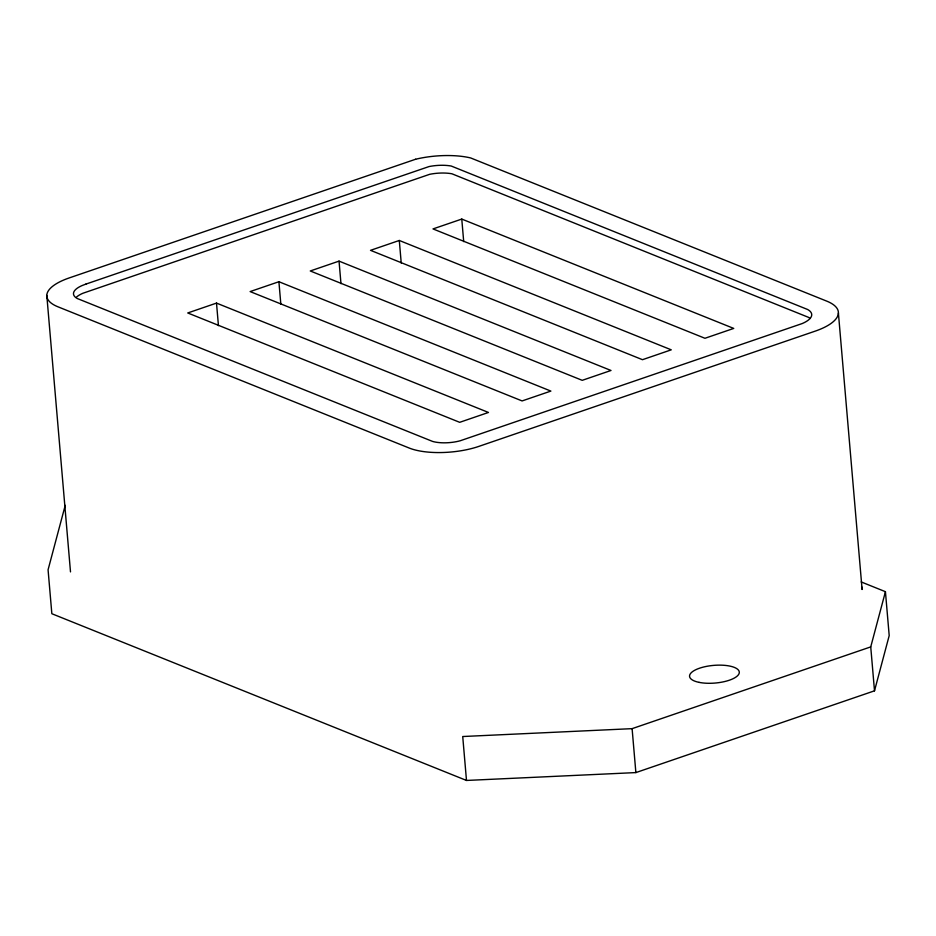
<?xml version="1.0" encoding="UTF-8"?>
<svg xmlns="http://www.w3.org/2000/svg" width="936" height="936" viewBox="0 0 936 936"><rect width="100%" height="100%" fill="white"/><g stroke="black" fill="none" stroke-linecap="round" stroke-linejoin="round"><path stroke-width="1.4" d="M65.227 505.358L48.075 569.79L51.843 613.723L466.491 780.448L635.872 772.586L874.505 690.827L889.2 635.614L885.433 591.692L861.214 581.946M874.505 690.827L870.737 646.893L885.433 591.692M216.508 303.1L187.738 312.963L459.693 422.323L488.463 412.46L216.508 303.1L218.439 325.658M278.905 281.724L250.134 291.576L522.101 400.936L550.871 391.084L278.905 281.724L280.847 304.27M339.043 261.121L310.272 270.972L582.227 380.332L610.997 370.48L339.043 261.121L340.973 283.666M399.298 240.47L370.527 250.333L642.482 359.693L671.252 349.83L399.298 240.47L401.228 263.028M461.776 219.071L433.005 228.922L704.96 338.282L733.73 328.419L461.776 219.071L463.706 241.617M466.491 780.448L462.723 736.527L632.104 728.653L870.737 646.893M861.693 586.802L862.103 589.493L838.399 312.998M632.104 728.653L635.872 772.586M46.8 295.413L70.504 571.896M810.108 318.474A31.754 11.279 -4.9 0 0 808.318 317.269L451.901 173.78A24.207 8.599 -4.9 0 0 429.706 174.307L82.988 293.225A29.484 10.471 -4.9 0 0 76.506 297.086M85.901 284.099L82.321 285.468A29.484 10.471 -4.9 0 0 77.243 298.502L432.537 441.406A23.072 8.19 -4.9 0 0 460.266 440.751L802.187 323.563A31.754 11.279 -4.9 0 0 807.663 309.512L451.234 166.035A24.207 8.599 -4.9 0 0 429.051 166.561L85.901 284.099M415.607 159.249L69.241 277.922A56.242 19.972 -4.9 0 0 57.997 306.821L409.231 448.051A49.842 17.702 -4.9 0 0 478.776 446.413L815.045 331.192A58.523 20.779 -4.9 0 0 826.745 301.135L470.679 157.95A50.953 18.088 -4.9 0 0 415.607 159.249M699.04 682.356A24.968 8.869 -4.9 0 0 739.054 673.627A24.968 8.869 -4.9 0 0 705.159 666.654A24.968 8.869 -4.9 0 0 699.04 682.356"/></g></svg>
